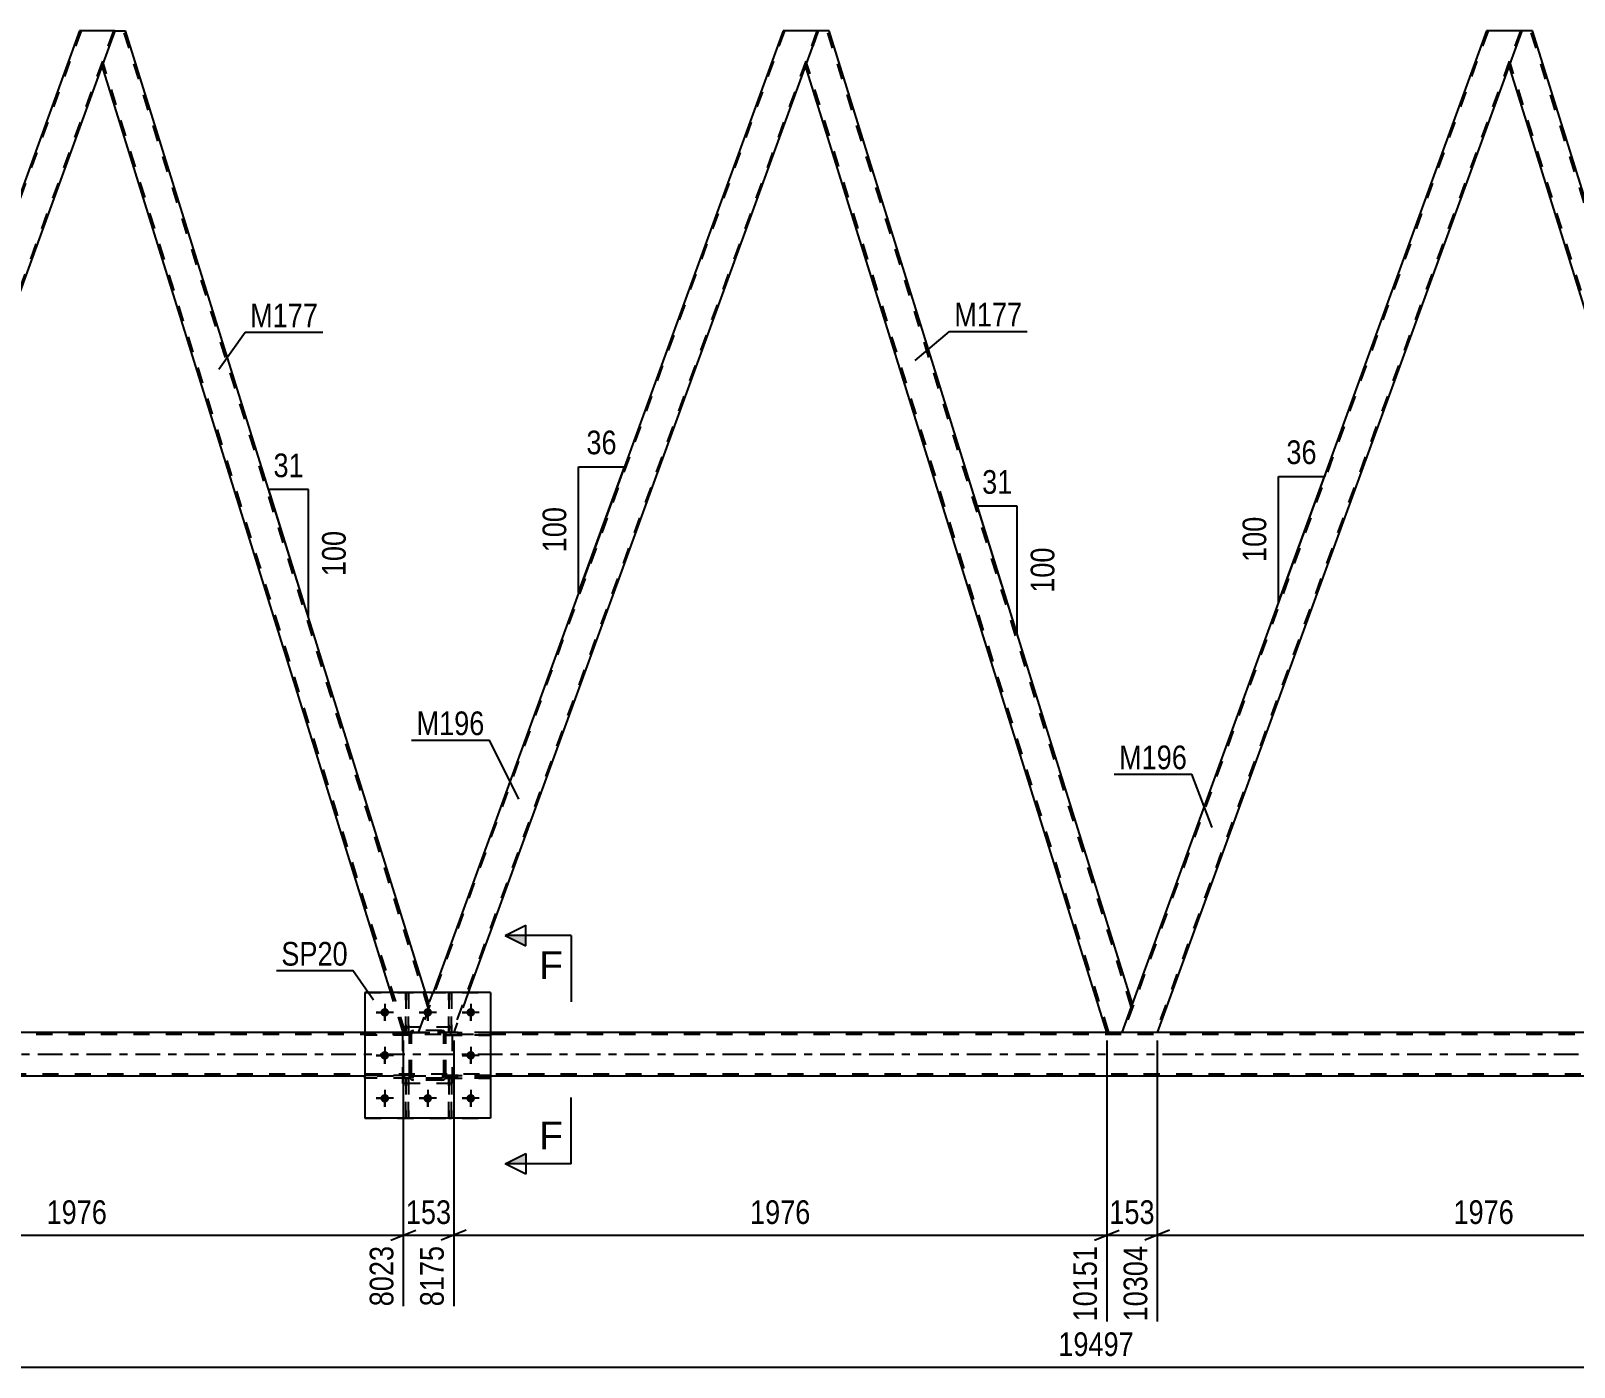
# Model space of a CAD drawing. Header units: millimetres. Extents: x 0 to 841, y 0 to 594.
# Drawn here: x 295.7 to 482.4, y 303.7 to 465.4 of the extents above; entities that cross this region are included whole.
import ezdxf

# ---------------------------------------------------------------- set-up
doc = ezdxf.new("R2010")
doc.units = ezdxf.units.MM
doc.linetypes.add('DXK_LINE_DOT2', pattern=[3.9198, 1.9599, -1.9599])
doc.linetypes.add('DXK_LINE_DOT3', pattern=[5.9187, 2.979, -0.9799, 0.9799, -0.9799])
doc.styles.add('Arial', font='ARIAL.TTF', dxfattribs={"height": 0.2})
doc.styles.add('Arial Narrow', font='ARIALN.TTF', dxfattribs={"height": 0.2})

# ---------------------------------------------------------------- blocks, each defined once
blk = doc.blocks.new('Part-318884897-3825 - 3819')
at = {"color": 7, "linetype": 'DXK_LINE_DOT2'}
for p, q in [((386.88, 465.4), (342.76, 344.18)), ((390.8, 465.4), (346.68, 344.18)), ((390.97, 465.4), (389.44, 461.2)), ((342.59, 344.18), (344.35, 349)), ((348.61, 349), (346.85, 344.18)), ((346.85, 344.18), (342.59, 344.18))]:
    blk.add_line(p, q, dxfattribs=at)
at = {"color": 2, "linetype": 'Continuous'}
for p, q in [((386.71, 465.4), (344.35, 349)), ((390.97, 465.4), (386.71, 465.4)), ((389.44, 461.2), (348.61, 349))]:
    blk.add_line(p, q, dxfattribs=at)
blk = doc.blocks.new('Part-318884897-4147 - 3819')
at = {"color": 7, "linetype": 'DXK_LINE_DOT2'}
for p, q in [((346.71, 344.8), (340.71, 344.8)), ((340.71, 338), (340.71, 344.8)), ((346.71, 338), (346.71, 344.8)), ((346.71, 338), (340.71, 338))]:
    blk.add_line(p, q, dxfattribs=at)
blk = doc.blocks.new('Part-318884897-3830 - 3819')
at = {"color": 2, "linetype": 'Continuous'}
for p, q in [((390.97, 465.4), (389.44, 461.2)), ((392.29, 465.4), (390.97, 465.4)), ((428.99, 347.65), (392.29, 465.4)), ((425.88, 344.18), (389.42, 461.15)), ((428.97, 347.59), (428.82, 347.19)), ((428.97, 347.6), (428.97, 347.59)), ((427.73, 344.18), (428.82, 347.19))]:
    blk.add_line(p, q, dxfattribs=at)
at = {"color": 7, "linetype": 'DXK_LINE_DOT2'}
for p, q in [((428.85, 347.28), (392.04, 465.4)), ((426.13, 344.18), (389.56, 461.52)), ((389.44, 461.2), (389.42, 461.15)), ((428.82, 347.19), (428.91, 347.43)), ((428.99, 347.65), (428.97, 347.6)), ((427.73, 344.18), (425.88, 344.18))]:
    blk.add_line(p, q, dxfattribs=at)
blk = doc.blocks.new('Part-318884897-3904 - 3819')
at = {"color": 7, "linetype": 'DXK_LINE_DOT2'}
for p, q in [((346.71, 344.8), (340.71, 344.8)), ((340.71, 338), (340.71, 344.8)), ((346.71, 338), (346.71, 344.8)), ((346.71, 338), (340.71, 338))]:
    blk.add_line(p, q, dxfattribs=at)
blk = doc.blocks.new('Part-318884897-3905 - 3819')
at = {"color": 7, "linetype": 'DXK_LINE_DOT2'}
for p, q in [((341.51, 343.92), (341.55, 344.11)), ((341.55, 344.11), (341.51, 343.92)), ((341.51, 338.88), (341.51, 343.92)), ((341.75, 343.92), (341.77, 344.02)), ((341.75, 338.88), (341.75, 343.92)), ((341.77, 344.02), (341.82, 344.09)), ((341.81, 344.37), (341.99, 344.4)), ((341.99, 344.4), (341.81, 344.37)), ((341.82, 344.09), (341.9, 344.15)), ((341.9, 344.15), (341.99, 344.16)), ((345.43, 344.4), (341.99, 344.4)), ((341.99, 344.16), (345.43, 344.16)), ((345.43, 344.4), (345.61, 344.37)), ((345.61, 344.37), (345.43, 344.4)), ((345.43, 344.16), (345.52, 344.15)), ((345.52, 344.15), (345.6, 344.09)), ((345.6, 344.09), (345.65, 344.02)), ((345.65, 344.02), (345.67, 343.92)), ((345.67, 338.88), (345.67, 343.92)), ((345.87, 344.11), (345.91, 343.92)), ((345.91, 343.92), (345.87, 344.11)), ((345.91, 338.88), (345.91, 343.92)), ((341.55, 338.7), (341.51, 338.88)), ((341.51, 338.88), (341.55, 338.7)), ((341.77, 338.79), (341.75, 338.88)), ((341.82, 338.71), (341.77, 338.79)), ((341.99, 338.4), (341.81, 338.44)), ((341.81, 338.44), (341.99, 338.4)), ((341.9, 338.66), (341.82, 338.71)), ((341.99, 338.64), (341.9, 338.66)), ((345.43, 338.64), (341.99, 338.64)), ((345.43, 338.4), (341.99, 338.4)), ((345.52, 338.66), (345.43, 338.64)), ((345.61, 338.44), (345.43, 338.4)), ((345.43, 338.4), (345.61, 338.44)), ((345.6, 338.71), (345.52, 338.66)), ((345.65, 338.79), (345.6, 338.71)), ((345.67, 338.88), (345.65, 338.79)), ((345.91, 338.88), (345.87, 338.7)), ((345.87, 338.7), (345.91, 338.88))]:
    blk.add_line(p, q, dxfattribs=at)
at = {"color": 7, "linetype": 'DXK_LINE_DOT3'}
blk.add_line((343.71, 341.4), (343.71, 341.4), dxfattribs=at)
at = {"color": 7, "linetype": 'DXK_LINE_DOT2'}
for centre, start, end in [((341.99, 343.92), 112.5, 157.5), ((341.99, 343.92), 112.5, 157.5), ((345.43, 343.92), 22.5, 67.5), ((345.43, 343.92), 22.5, 67.5), ((341.99, 338.88), 202.5, 247.5), ((341.99, 338.88), 202.5, 247.5), ((345.43, 338.88), 292.5, 337.5), ((345.43, 338.88), 292.5, 337.5)]:
    blk.add_arc(centre, 0.48, start, end, dxfattribs=at)
blk = doc.blocks.new('Part-318884897-3841 - 3819')
at = {"color": 7, "linetype": 'DXK_LINE_DOT2'}
for p, q in [((341.51, 343.92), (341.55, 344.11)), ((341.55, 344.11), (341.51, 343.92)), ((341.51, 338.88), (341.51, 343.92)), ((341.75, 343.92), (341.77, 344.02)), ((341.75, 338.88), (341.75, 343.92)), ((341.77, 344.02), (341.82, 344.09)), ((341.81, 344.37), (341.99, 344.4)), ((341.99, 344.4), (341.81, 344.37)), ((341.82, 344.09), (341.9, 344.15)), ((341.9, 344.15), (341.99, 344.16)), ((345.43, 344.4), (341.99, 344.4)), ((341.99, 344.16), (345.43, 344.16)), ((345.43, 344.4), (345.61, 344.37)), ((345.61, 344.37), (345.43, 344.4)), ((345.43, 344.16), (345.52, 344.15)), ((345.52, 344.15), (345.6, 344.09)), ((345.6, 344.09), (345.65, 344.02)), ((345.65, 344.02), (345.67, 343.92)), ((345.67, 338.88), (345.67, 343.92)), ((345.87, 344.11), (345.91, 343.92)), ((345.91, 343.92), (345.87, 344.11)), ((345.91, 338.88), (345.91, 343.92)), ((341.55, 338.7), (341.51, 338.88)), ((341.51, 338.88), (341.55, 338.7)), ((341.77, 338.79), (341.75, 338.88)), ((341.82, 338.71), (341.77, 338.79)), ((341.99, 338.4), (341.81, 338.44)), ((341.81, 338.44), (341.99, 338.4)), ((341.9, 338.66), (341.82, 338.71)), ((341.99, 338.64), (341.9, 338.66)), ((345.43, 338.64), (341.99, 338.64)), ((345.43, 338.4), (341.99, 338.4)), ((345.52, 338.66), (345.43, 338.64)), ((345.61, 338.44), (345.43, 338.4)), ((345.43, 338.4), (345.61, 338.44)), ((345.6, 338.71), (345.52, 338.66)), ((345.65, 338.79), (345.6, 338.71)), ((345.67, 338.88), (345.65, 338.79)), ((345.91, 338.88), (345.87, 338.7)), ((345.87, 338.7), (345.91, 338.88))]:
    blk.add_line(p, q, dxfattribs=at)
at = {"color": 7, "linetype": 'DXK_LINE_DOT3'}
blk.add_line((343.71, 341.4), (343.71, 341.4), dxfattribs=at)
at = {"color": 7, "linetype": 'DXK_LINE_DOT2'}
for centre, start, end in [((341.99, 343.92), 112.5, 157.5), ((341.99, 343.92), 112.5, 157.5), ((345.43, 343.92), 22.5, 67.5), ((345.43, 343.92), 22.5, 67.5), ((341.99, 338.88), 202.5, 247.5), ((341.99, 338.88), 202.5, 247.5), ((345.43, 338.88), 292.5, 337.5), ((345.43, 338.88), 292.5, 337.5)]:
    blk.add_arc(centre, 0.48, start, end, dxfattribs=at)
blk = doc.blocks.new('Part-318884897-3906 - 3819')
at = {"color": 7, "linetype": 'DXK_LINE_DOT2'}
for p, q in [((336.11, 349), (351.31, 349)), ((336.11, 349), (336.11, 333.8)), ((351.31, 349), (351.31, 333.8)), ((336.11, 333.8), (351.31, 333.8))]:
    blk.add_line(p, q, dxfattribs=at)
blk = doc.blocks.new('Part-318884897-3851 - 3819')
at = {"color": 7, "linetype": 'DXK_LINE_DOT2'}
for p, q in [((341.51, 338.96), (336.11, 338.96)), ((336.11, 338.96), (336.11, 338.64)), ((341.51, 338.64), (336.11, 338.64)), ((340.91, 338.64), (340.91, 338.96)), ((341.51, 338.64), (341.51, 338.96))]:
    blk.add_line(p, q, dxfattribs=at)
blk = doc.blocks.new('Part-318884897-3854 - 3819')
at = {"color": 7, "linetype": 'DXK_LINE_DOT2'}
for p, q in [((341.51, 344.16), (336.11, 344.16)), ((336.11, 344.16), (336.11, 343.84)), ((341.51, 343.84), (336.11, 343.84)), ((340.91, 343.84), (340.91, 344.16)), ((341.51, 343.84), (341.51, 344.16))]:
    blk.add_line(p, q, dxfattribs=at)
blk = doc.blocks.new('Part-318884897-3868 - 3819')
at = {"color": 7, "linetype": 'DXK_LINE_DOT2'}
for p, q in [((341.06, 349), (341.06, 344.16)), ((341.38, 349), (341.06, 349)), ((341.38, 344.16), (341.38, 349)), ((341.06, 344.76), (341.38, 344.76)), ((341.06, 344.16), (341.38, 344.16))]:
    blk.add_line(p, q, dxfattribs=at)
blk = doc.blocks.new('Part-318884897-3871 - 3819')
at = {"color": 7, "linetype": 'DXK_LINE_DOT2'}
for p, q in [((346.26, 349), (346.26, 344.16)), ((346.58, 349), (346.26, 349)), ((346.58, 344.16), (346.58, 349)), ((346.26, 344.76), (346.58, 344.76)), ((346.26, 344.16), (346.58, 344.16))]:
    blk.add_line(p, q, dxfattribs=at)
blk = doc.blocks.new('Part-318884897-3876 - 3819')
at = {"color": 7, "linetype": 'DXK_LINE_DOT2'}
for p, q in [((301.75, 465.4), (257.63, 344.18)), ((305.67, 465.4), (261.55, 344.18)), ((305.84, 465.4), (304.31, 461.2)), ((258.7, 347.6), (257.46, 344.18)), ((261.72, 344.18), (257.46, 344.18))]:
    blk.add_line(p, q, dxfattribs=at)
at = {"color": 2, "linetype": 'Continuous'}
for p, q in [((301.58, 465.4), (258.7, 347.6)), ((305.84, 465.4), (301.58, 465.4)), ((304.31, 461.2), (261.72, 344.18))]:
    blk.add_line(p, q, dxfattribs=at)
blk = doc.blocks.new('Part-318884897-3945 - 3819')
at = {"color": 2, "linetype": 'Continuous'}
for p, q in [((476.1, 465.4), (474.58, 461.2)), ((477.42, 465.4), (476.1, 465.4)), ((514.12, 347.65), (477.42, 465.4)), ((511.02, 344.18), (474.56, 461.15)), ((514.1, 347.59), (513.96, 347.19)), ((514.11, 347.6), (514.1, 347.59)), ((512.86, 344.18), (513.96, 347.19))]:
    blk.add_line(p, q, dxfattribs=at)
at = {"color": 7, "linetype": 'DXK_LINE_DOT2'}
for p, q in [((513.99, 347.28), (477.17, 465.4)), ((511.27, 344.18), (474.69, 461.52)), ((474.58, 461.2), (474.56, 461.15)), ((513.96, 347.19), (514.05, 347.43)), ((514.12, 347.65), (514.11, 347.6)), ((512.86, 344.18), (511.02, 344.18))]:
    blk.add_line(p, q, dxfattribs=at)
blk = doc.blocks.new('Part-318884897-3881 - 3819')
at = {"color": 2, "linetype": 'Continuous'}
for p, q in [((305.84, 465.4), (304.31, 461.2)), ((305.84, 465.4), (307.15, 465.4)), ((343.43, 349), (307.15, 465.4)), ((339.24, 349), (304.29, 461.15))]:
    blk.add_line(p, q, dxfattribs=at)
at = {"color": 7, "linetype": 'DXK_LINE_DOT2'}
for p, q in [((343.72, 347.28), (306.9, 465.4)), ((341, 344.18), (304.42, 461.52)), ((304.31, 461.2), (304.29, 461.15)), ((340.75, 344.18), (339.24, 349)), ((342.59, 344.18), (343.86, 347.65)), ((343.86, 347.65), (343.43, 349)), ((340.75, 344.18), (342.59, 344.18))]:
    blk.add_line(p, q, dxfattribs=at)
blk = doc.blocks.new('Part-318884897-3950 - 3819')
at = {"color": 7, "linetype": 'DXK_LINE_DOT2'}
for p, q in [((472.02, 465.4), (427.9, 344.18)), ((475.93, 465.4), (431.81, 344.18)), ((476.1, 465.4), (474.58, 461.2)), ((428.97, 347.6), (427.73, 344.18)), ((431.98, 344.18), (427.73, 344.18))]:
    blk.add_line(p, q, dxfattribs=at)
at = {"color": 2, "linetype": 'Continuous'}
for p, q in [((471.85, 465.4), (428.97, 347.6)), ((476.1, 465.4), (471.85, 465.4)), ((474.58, 461.2), (431.98, 344.18))]:
    blk.add_line(p, q, dxfattribs=at)
blk = doc.blocks.new('Part-318884897-3912 - 3819')
at = {"color": 7, "linetype": 'DXK_LINE_DOT2'}
for p, q in [((741.22, 343.94), (65.68, 343.94)), ((351.31, 344.18), (336.11, 344.18)), ((741.97, 339.14), (65.68, 339.14)), ((351.31, 338.9), (336.11, 338.9))]:
    blk.add_line(p, q, dxfattribs=at)
at = {"color": 2, "linetype": 'Continuous'}
for p, q in [((336.11, 344.18), (181.04, 344.18)), ((591.51, 344.18), (351.31, 344.18)), ((336.11, 338.9), (181.04, 338.9)), ((591.51, 338.9), (351.31, 338.9))]:
    blk.add_line(p, q, dxfattribs=at)
at = {"color": 7, "linetype": 'DXK_LINE_DOT3'}
blk.add_line((65.68, 341.54), (741.6, 341.54), dxfattribs=at)
blk = doc.blocks.new('Part-318884897-3937 - 3819')
at = {"color": 2, "linetype": 'Continuous'}
for p, q in [((351.31, 349), (336.11, 349)), ((336.11, 349), (336.11, 333.8)), ((351.31, 349), (351.31, 333.8)), ((351.31, 333.8), (336.11, 333.8))]:
    blk.add_line(p, q, dxfattribs=at)
blk = doc.blocks.new('Bolt-318884897-3961 - 3819')
at = {"linetype": 'Continuous'}
for points in [[(339.03, 346.6, -1), (337.99, 346.6, -1)], [(344.23, 346.6, -1), (343.19, 346.6, -1)], [(349.43, 346.6, -1), (348.39, 346.6, -1)], [(339.03, 341.4, -1), (337.99, 341.4, -1)], [(349.43, 341.4, -1), (348.39, 341.4, -1)], [(339.03, 336.2, -1), (337.99, 336.2, -1)], [(344.23, 336.2, -1), (343.19, 336.2, -1)], [(349.43, 336.2, -1), (348.39, 336.2, -1)]]:
    blk.add_hatch(color=1, dxfattribs=at).paths.add_polyline_path(points)
at = {"color": 1, "linetype": 'Continuous'}
for p, q in [((338.51, 347.64), (338.51, 345.56)), ((343.71, 347.64), (343.71, 345.56)), ((348.91, 347.64), (348.91, 345.56)), ((339.55, 346.6), (337.47, 346.6)), ((344.75, 346.6), (342.67, 346.6)), ((349.95, 346.6), (347.87, 346.6)), ((338.51, 342.44), (338.51, 340.36)), ((348.91, 342.44), (348.91, 340.36)), ((339.55, 341.4), (337.47, 341.4)), ((349.95, 341.4), (347.87, 341.4)), ((339.55, 336.2), (337.47, 336.2)), ((338.51, 337.24), (338.51, 335.16)), ((344.75, 336.2), (342.67, 336.2)), ((343.71, 337.24), (343.71, 335.16)), ((349.95, 336.2), (347.87, 336.2)), ((348.91, 337.24), (348.91, 335.16))]:
    blk.add_line(p, q, dxfattribs=at)
blk = doc.blocks.new('Part-318884897-3974 - 3819')
at = {"color": 7, "linetype": 'DXK_LINE_DOT2'}
for p, q in [((346.58, 338.64), (346.26, 338.64)), ((346.26, 338.64), (346.26, 333.8)), ((346.26, 338.04), (346.58, 338.04)), ((346.58, 333.8), (346.58, 338.64)), ((346.26, 333.8), (346.58, 333.8))]:
    blk.add_line(p, q, dxfattribs=at)
blk = doc.blocks.new('Part-318884897-3993 - 3819')
at = {"color": 7, "linetype": 'DXK_LINE_DOT2'}
for p, q in [((341.06, 333.8), (341.06, 338.64)), ((341.06, 338.64), (341.38, 338.64)), ((341.06, 338.04), (341.38, 338.04)), ((341.38, 338.64), (341.38, 333.8)), ((341.38, 333.8), (341.06, 333.8))]:
    blk.add_line(p, q, dxfattribs=at)
blk = doc.blocks.new('Part-318884897-3996 - 3819')
at = {"color": 7, "linetype": 'DXK_LINE_DOT2'}
for p, q in [((346.26, 333.8), (346.26, 338.64)), ((346.26, 338.64), (346.58, 338.64)), ((346.26, 338.04), (346.58, 338.04)), ((346.58, 338.64), (346.58, 333.8)), ((346.58, 333.8), (346.26, 333.8))]:
    blk.add_line(p, q, dxfattribs=at)
blk = doc.blocks.new('Part-318884897-4010 - 3819')
at = {"color": 7, "linetype": 'DXK_LINE_DOT2'}
for p, q in [((341.06, 344.16), (341.06, 349)), ((341.06, 349), (341.38, 349)), ((341.38, 349), (341.38, 344.16)), ((341.06, 344.76), (341.38, 344.76)), ((341.38, 344.16), (341.06, 344.16))]:
    blk.add_line(p, q, dxfattribs=at)
blk = doc.blocks.new('Part-318884897-4015 - 3819')
at = {"color": 7, "linetype": 'DXK_LINE_DOT2'}
for p, q in [((351.31, 338.96), (345.91, 338.96)), ((345.91, 338.96), (345.91, 338.64)), ((345.91, 338.64), (351.31, 338.64)), ((346.51, 338.64), (346.51, 338.96)), ((351.31, 338.64), (351.31, 338.96))]:
    blk.add_line(p, q, dxfattribs=at)
blk = doc.blocks.new('Bolt-318884897-4016 - 3819')
at = {"color": 1, "linetype": 'Continuous'}
for p, q in [((338.51, 347.64), (338.51, 346.95)), ((343.71, 347.64), (343.71, 346.95)), ((348.91, 347.64), (348.91, 346.95)), ((337.47, 346.6), (338.16, 346.6)), ((338.51, 345.56), (338.51, 346.26)), ((339.55, 346.6), (338.86, 346.6)), ((342.67, 346.6), (343.36, 346.6)), ((343.71, 345.56), (343.71, 346.26)), ((344.75, 346.6), (344.06, 346.6)), ((347.87, 346.6), (348.56, 346.6)), ((348.91, 345.56), (348.91, 346.26)), ((349.95, 346.6), (349.26, 346.6)), ((338.51, 342.44), (338.51, 341.75)), ((348.91, 342.44), (348.91, 341.75)), ((337.47, 341.4), (338.16, 341.4)), ((338.51, 340.36), (338.51, 341.06)), ((339.55, 341.4), (338.86, 341.4)), ((347.87, 341.4), (348.56, 341.4)), ((348.91, 340.36), (348.91, 341.06)), ((349.95, 341.4), (349.26, 341.4)), ((337.47, 336.2), (338.16, 336.2)), ((338.51, 337.24), (338.51, 336.55)), ((339.55, 336.2), (338.86, 336.2)), ((342.67, 336.2), (343.36, 336.2)), ((343.71, 337.24), (343.71, 336.55)), ((344.75, 336.2), (344.06, 336.2)), ((347.87, 336.2), (348.56, 336.2)), ((348.91, 337.24), (348.91, 336.55)), ((349.95, 336.2), (349.26, 336.2)), ((338.51, 335.16), (338.51, 335.86)), ((343.71, 335.16), (343.71, 335.86)), ((348.91, 335.16), (348.91, 335.86))]:
    blk.add_line(p, q, dxfattribs=at)
blk = doc.blocks.new('Part-318884897-4019 - 3819')
at = {"color": 7, "linetype": 'DXK_LINE_DOT2'}
for p, q in [((341.51, 344.16), (336.11, 344.16)), ((336.11, 343.84), (336.11, 344.16)), ((341.51, 343.84), (336.11, 343.84)), ((340.91, 343.84), (340.91, 344.16)), ((341.51, 344.16), (341.51, 343.84))]:
    blk.add_line(p, q, dxfattribs=at)
blk = doc.blocks.new('Part-318884897-4022 - 3819')
at = {"color": 7, "linetype": 'DXK_LINE_DOT2'}
for p, q in [((345.91, 338.64), (345.91, 338.96)), ((345.91, 338.96), (351.31, 338.96)), ((351.31, 338.64), (345.91, 338.64)), ((346.51, 338.64), (346.51, 338.96)), ((351.31, 338.96), (351.31, 338.64))]:
    blk.add_line(p, q, dxfattribs=at)
blk = doc.blocks.new('Part-318884897-4032 - 3819')
at = {"color": 7, "linetype": 'DXK_LINE_DOT2'}
for p, q in [((346.26, 344.16), (346.26, 349)), ((346.26, 349), (346.58, 349)), ((346.58, 349), (346.58, 344.16)), ((346.26, 344.76), (346.58, 344.76)), ((346.58, 344.16), (346.26, 344.16))]:
    blk.add_line(p, q, dxfattribs=at)
blk = doc.blocks.new('Part-318884897-4036 - 3819')
at = {"color": 7, "linetype": 'DXK_LINE_DOT2'}
for p, q in [((341.51, 338.96), (336.11, 338.96)), ((336.11, 338.64), (336.11, 338.96)), ((341.51, 338.64), (336.11, 338.64)), ((340.91, 338.64), (340.91, 338.96)), ((341.51, 338.96), (341.51, 338.64))]:
    blk.add_line(p, q, dxfattribs=at)
blk = doc.blocks.new('Part-318884897-4071 - 3819')
at = {"color": 7, "linetype": 'DXK_LINE_DOT2'}
for p, q in [((341.38, 338.64), (341.06, 338.64)), ((341.06, 338.64), (341.06, 333.8)), ((341.06, 338.04), (341.38, 338.04)), ((341.38, 333.8), (341.38, 338.64)), ((341.06, 333.8), (341.38, 333.8))]:
    blk.add_line(p, q, dxfattribs=at)
blk = doc.blocks.new('Part-318884897-4074 - 3819')
at = {"color": 7, "linetype": 'DXK_LINE_DOT2'}
for p, q in [((345.91, 343.84), (345.91, 344.16)), ((345.91, 344.16), (351.31, 344.16)), ((351.31, 343.84), (345.91, 343.84)), ((346.51, 343.84), (346.51, 344.16)), ((351.31, 344.16), (351.31, 343.84))]:
    blk.add_line(p, q, dxfattribs=at)
blk = doc.blocks.new('Part-318884897-4172 - 3819')
at = {"color": 7, "linetype": 'DXK_LINE_DOT2'}
for p, q in [((351.31, 344.16), (345.91, 344.16)), ((345.91, 344.16), (345.91, 343.84)), ((345.91, 343.84), (351.31, 343.84)), ((346.51, 343.84), (346.51, 344.16)), ((351.31, 343.84), (351.31, 344.16))]:
    blk.add_line(p, q, dxfattribs=at)
blk = doc.blocks.new('StraightDimension-318884897-4833 - 3819')
at = {"color": 7, "linetype": 'Continuous'}
for p, q in [((340.75, 343.18), (340.75, 311.03)), ((346.85, 343.18), (346.85, 311.03)), ((339.25, 319.04), (342.25, 320.24)), ((340.75, 319.64), (346.85, 319.64)), ((348.35, 320.24), (345.35, 319.04))]:
    blk.add_line(p, q, dxfattribs=at)
at = {"color": 0}
blk.add_wipeout([(347.14, 320.39), (347.14, 324.59), (340.46, 324.59), (340.46, 320.39)], dxfattribs=at)
at = {"color": 0, "linetype": 'Continuous'}
blk.add_wipeout([(346.25, 318.94), (342.05, 318.94), (342.05, 310.43), (346.25, 310.43)], dxfattribs=at)
at = {"color": 3, "style": 'Arial Narrow'}
blk.add_text('153', height=2.863, dxfattribs=at).set_placement((341.06, 320.99))
at = {"color": 3, "linetype": 'Continuous', "style": 'Arial Narrow'}
blk.add_text('8175', height=2.863, rotation=90.0002, dxfattribs=at).set_placement((345.65, 311.03))
blk = doc.blocks.new('StraightDimension-318884897-4795 - 3819')
at = {"color": 7, "linetype": 'Continuous'}
for p, q in [((425.88, 343.18), (425.88, 309.2)), ((431.98, 343.18), (431.98, 309.2)), ((424.38, 319.04), (427.38, 320.24)), ((425.88, 319.64), (431.98, 319.64)), ((433.48, 320.24), (430.48, 319.04))]:
    blk.add_line(p, q, dxfattribs=at)
at = {"color": 0}
blk.add_wipeout([(432.28, 320.39), (432.28, 324.59), (425.59, 324.59), (425.59, 320.39)], dxfattribs=at)
at = {"color": 0, "linetype": 'Continuous'}
blk.add_wipeout([(431.38, 318.94), (427.18, 318.94), (427.18, 308.6), (431.38, 308.6)], dxfattribs=at)
at = {"color": 3, "style": 'Arial Narrow'}
blk.add_text('153', height=2.863, dxfattribs=at).set_placement((426.19, 320.99))
at = {"color": 3, "linetype": 'Continuous', "style": 'Arial Narrow'}
blk.add_text('10304', height=2.863, rotation=90.0002, dxfattribs=at).set_placement((430.78, 309.2))
blk = doc.blocks.new('AngleDimension-318884897-5312 - 3819')
at = {"color": 7, "linetype": 'Continuous'}
for p, q in [((446.68, 411.47), (452.22, 411.47)), ((446.68, 396.25), (452.22, 411.47)), ((446.68, 396.25), (446.68, 411.47)), ((452.45, 412.1), (452.22, 411.47))]:
    blk.add_line(p, q, dxfattribs=at)
at = {"color": 0}
for points in [[(451.88, 412.37), (451.88, 416.57), (447.02, 416.57), (447.02, 412.37)], [(445.78, 407.2), (441.58, 407.2), (441.58, 400.52), (445.78, 400.52)]]:
    blk.add_wipeout(points, dxfattribs=at)
at = {"color": 3, "style": 'Arial Narrow'}
blk.add_text('36', height=2.863, dxfattribs=at).set_placement((447.62, 412.97))
blk.add_text('100', height=2.863, rotation=90.0002, dxfattribs=at).set_placement((445.18, 401.12))
blk = doc.blocks.new('StraightDimension-318884897-4852 - 3819')
at = {"color": 7, "linetype": 'Continuous'}
for p, q in [((261.72, 343.18), (261.72, 311.03)), ((340.75, 343.18), (340.75, 311.03)), ((263.22, 320.24), (260.22, 319.04)), ((261.72, 319.64), (340.75, 319.64)), ((339.25, 319.04), (342.25, 320.24))]:
    blk.add_line(p, q, dxfattribs=at)
at = {"color": 0}
blk.add_wipeout([(305.49, 320.39), (305.49, 324.59), (296.98, 324.59), (296.98, 320.39)], dxfattribs=at)
at = {"color": 0, "linetype": 'Continuous'}
blk.add_wipeout([(340.15, 318.94), (335.95, 318.94), (335.95, 310.43), (340.15, 310.43)], dxfattribs=at)
at = {"color": 3, "style": 'Arial Narrow'}
blk.add_text('1976', height=2.863, dxfattribs=at).set_placement((297.58, 320.99))
at = {"color": 3, "linetype": 'Continuous', "style": 'Arial Narrow'}
blk.add_text('8023', height=2.863, rotation=90.0002, dxfattribs=at).set_placement((339.55, 311.03))
blk = doc.blocks.new('AngleDimension-318884897-5301 - 3819')
at = {"color": 7, "linetype": 'Continuous'}
for p, q in [((361.97, 412.65), (367.51, 412.65)), ((361.97, 397.43), (367.51, 412.65)), ((361.97, 397.43), (361.97, 412.65)), ((364.7, 404.92), (367.51, 412.65))]:
    blk.add_line(p, q, dxfattribs=at)
at = {"color": 0}
for points in [[(367.17, 413.55), (367.17, 417.75), (362.31, 417.75), (362.31, 413.55)], [(361.07, 408.38), (356.87, 408.38), (356.87, 401.69), (361.07, 401.69)]]:
    blk.add_wipeout(points, dxfattribs=at)
at = {"color": 3, "style": 'Arial Narrow'}
blk.add_text('36', height=2.863, dxfattribs=at).set_placement((362.91, 414.15))
blk.add_text('100', height=2.863, rotation=90.0002, dxfattribs=at).set_placement((360.47, 402.29))
blk = doc.blocks.new('AngleDimension-318884897-4289 - 3819')
at = {"color": 7, "linetype": 'Continuous'}
for p, q in [((413.16, 398.43), (410.22, 407.87)), ((415.04, 407.87), (410.22, 407.87)), ((415.04, 392.4), (410.22, 407.87)), ((415.04, 392.4), (415.04, 407.87))]:
    blk.add_line(p, q, dxfattribs=at)
at = {"color": 0}
for points in [[(415.06, 408.77), (415.06, 412.97), (410.2, 412.97), (410.2, 408.77)], [(420.14, 403.47), (415.94, 403.47), (415.94, 396.79), (420.14, 396.79)]]:
    blk.add_wipeout(points, dxfattribs=at)
at = {"color": 3, "style": 'Arial Narrow'}
blk.add_text('31', height=2.863, dxfattribs=at).set_placement((410.8, 409.37))
blk.add_text('100', height=2.863, rotation=90.0002, dxfattribs=at).set_placement((419.54, 397.39))
blk = doc.blocks.new('AngleDimension-318884897-4303 - 3819')
at = {"color": 7, "linetype": 'Continuous'}
for p, q in [((327.88, 398.91), (324.46, 409.88)), ((329.28, 409.88), (324.46, 409.88)), ((329.28, 394.41), (324.46, 409.88)), ((329.28, 394.41), (329.28, 409.88))]:
    blk.add_line(p, q, dxfattribs=at)
at = {"color": 0}
for points in [[(329.3, 410.78), (329.3, 414.98), (324.44, 414.98), (324.44, 410.78)], [(334.38, 405.49), (330.18, 405.49), (330.18, 398.8), (334.38, 398.8)]]:
    blk.add_wipeout(points, dxfattribs=at)
at = {"color": 3, "style": 'Arial Narrow'}
blk.add_text('31', height=2.863, dxfattribs=at).set_placement((325.04, 411.38))
blk.add_text('100', height=2.863, rotation=90.0002, dxfattribs=at).set_placement((333.78, 399.4))
blk = doc.blocks.new('StraightDimension-318884897-4647 - 3819')
at = {"color": 7, "linetype": 'Continuous'}
blk.add_line((54.82, 303.66), (794.37, 303.66), dxfattribs=at)
at = {"color": 0}
blk.add_wipeout([(429.76, 304.41), (429.76, 308.61), (419.42, 308.61), (419.42, 304.41)], dxfattribs=at)
at = {"color": 3, "style": 'Arial Narrow'}
blk.add_text('19497', height=2.863, dxfattribs=at).set_placement((420.02, 305.01))
blk = doc.blocks.new('StraightDimension-318884897-4776 - 3819')
at = {"color": 7, "linetype": 'Continuous'}
for p, q in [((431.98, 343.18), (431.98, 309.2)), ((511.02, 343.18), (511.02, 309.2)), ((433.48, 320.24), (430.48, 319.04)), ((431.98, 319.64), (511.02, 319.64)), ((509.52, 319.04), (512.52, 320.24))]:
    blk.add_line(p, q, dxfattribs=at)
at = {"color": 0}
blk.add_wipeout([(475.76, 320.39), (475.76, 324.59), (467.24, 324.59), (467.24, 320.39)], dxfattribs=at)
at = {"color": 0, "linetype": 'Continuous'}
blk.add_wipeout([(510.42, 318.94), (506.22, 318.94), (506.22, 308.6), (510.42, 308.6)], dxfattribs=at)
at = {"color": 3, "style": 'Arial Narrow'}
blk.add_text('1976', height=2.863, dxfattribs=at).set_placement((467.84, 320.99))
at = {"color": 3, "linetype": 'Continuous', "style": 'Arial Narrow'}
blk.add_text('12280', height=2.863, rotation=90.0002, dxfattribs=at).set_placement((509.82, 309.2))
blk = doc.blocks.new('StraightDimension-318884897-4814 - 3819')
at = {"color": 7, "linetype": 'Continuous'}
for p, q in [((346.85, 343.18), (346.85, 311.03)), ((425.88, 343.18), (425.88, 309.2)), ((348.35, 320.24), (345.35, 319.04)), ((346.85, 319.64), (425.88, 319.64)), ((424.38, 319.04), (427.38, 320.24))]:
    blk.add_line(p, q, dxfattribs=at)
at = {"color": 0}
blk.add_wipeout([(390.62, 320.39), (390.62, 324.59), (382.11, 324.59), (382.11, 320.39)], dxfattribs=at)
at = {"color": 0, "linetype": 'Continuous'}
blk.add_wipeout([(425.28, 318.94), (421.08, 318.94), (421.08, 308.6), (425.28, 308.6)], dxfattribs=at)
at = {"color": 3, "style": 'Arial Narrow'}
blk.add_text('1976', height=2.863, dxfattribs=at).set_placement((382.71, 320.99))
at = {"color": 3, "linetype": 'Continuous', "style": 'Arial Narrow'}
blk.add_text('10151', height=2.863, rotation=90.0002, dxfattribs=at).set_placement((424.68, 309.2))
blk = doc.blocks.new('Mark-318884897-3821 - 3819')
at = {"color": 0}
blk.add_wipeout([(350.57, 380.16), (350.57, 383.16), (342.35, 383.16), (342.35, 380.16)], dxfattribs=at)
blk.add_wipeout([(350.57, 380.16), (350.57, 383.16), (342.35, 383.16), (342.35, 380.16)], dxfattribs=at)
at = {"color": 30, "linetype": 'Continuous'}
for p in [(341.75, 379.56), (354.75, 372.4)]:
    blk.add_line(p, (351.17, 379.56), dxfattribs=at)
at = {"color": 3, "style": 'Arial Narrow'}
blk.add_text('M196', height=2.863, dxfattribs=at).set_placement((342.35, 380.16))
blk = doc.blocks.new('Mark-318884897-3946 - 3819')
at = {"color": 0}
blk.add_wipeout([(435.59, 376.03), (435.59, 379.03), (427.37, 379.03), (427.37, 376.03)], dxfattribs=at)
blk.add_wipeout([(435.59, 376.03), (435.59, 379.03), (427.37, 379.03), (427.37, 376.03)], dxfattribs=at)
at = {"color": 30, "linetype": 'Continuous'}
for p in [(426.77, 375.43), (438.65, 368.99)]:
    blk.add_line(p, (436.19, 375.43), dxfattribs=at)
at = {"color": 3, "style": 'Arial Narrow'}
blk.add_text('M196', height=2.863, dxfattribs=at).set_placement((427.37, 376.03))
blk = doc.blocks.new('Mark-318884897-3826 - 3819')
at = {"color": 0}
blk.add_wipeout([(415.65, 429.62), (415.65, 432.62), (407.43, 432.62), (407.43, 429.62)], dxfattribs=at)
blk.add_wipeout([(415.65, 429.62), (415.65, 432.62), (407.43, 432.62), (407.43, 429.62)], dxfattribs=at)
at = {"color": 30, "linetype": 'Continuous'}
for p, q in [((402.7, 425.52), (406.83, 429.02)), ((406.83, 429.02), (416.25, 429.02))]:
    blk.add_line(p, q, dxfattribs=at)
at = {"color": 3, "style": 'Arial Narrow'}
blk.add_text('M177', height=2.863, dxfattribs=at).set_placement((407.43, 429.62))
blk = doc.blocks.new('Mark-318884897-3877 - 3819')
at = {"color": 0}
blk.add_wipeout([(330.43, 429.52), (330.43, 432.52), (322.21, 432.52), (322.21, 429.52)], dxfattribs=at)
blk.add_wipeout([(330.43, 429.52), (330.43, 432.52), (322.21, 432.52), (322.21, 429.52)], dxfattribs=at)
at = {"color": 30, "linetype": 'Continuous'}
for p, q in [((318.43, 424.47), (321.61, 428.92)), ((321.61, 428.92), (331.03, 428.92))]:
    blk.add_line(p, q, dxfattribs=at)
at = {"color": 3, "style": 'Arial Narrow'}
blk.add_text('M177', height=2.863, dxfattribs=at).set_placement((322.21, 429.52))
blk = doc.blocks.new('Mark-318884897-3933 - 3819')
at = {"color": 0}
blk.add_wipeout([(334.03, 352.26), (334.03, 355.26), (325.99, 355.26), (325.99, 352.26)], dxfattribs=at)
blk.add_wipeout([(334.03, 352.26), (334.03, 355.26), (325.99, 355.26), (325.99, 352.26)], dxfattribs=at)
at = {"color": 30, "linetype": 'Continuous'}
for p in [(325.39, 351.66), (337.16, 348.08)]:
    blk.add_line(p, (334.63, 351.66), dxfattribs=at)
at = {"color": 3, "style": 'Arial Narrow'}
blk.add_text('SP20', height=2.863, dxfattribs=at).set_placement((325.99, 352.26))
blk = doc.blocks.new('SectionMark-318884897-5424 - 3819')
at = {"linetype": 'Continuous'}
for points in [[(355.56, 355.89), (355.56, 354.64), (353.06, 355.89)], [(355.56, 329.53), (355.56, 328.28), (353.06, 328.28)]]:
    blk.add_hatch(color=6, dxfattribs=at).paths.add_polyline_path(points)
at = {"color": 6, "linetype": 'Continuous'}
for p, q in [((353.06, 355.89), (355.56, 357.14)), ((355.56, 354.64), (355.56, 357.14)), ((361.06, 355.89), (353.06, 355.89)), ((353.06, 355.89), (355.56, 354.64)), ((361.06, 355.89), (361.06, 347.89)), ((361.06, 328.28), (361.06, 336.28)), ((353.06, 328.28), (355.56, 329.53)), ((355.56, 329.53), (355.56, 327.03)), ((361.06, 328.28), (353.06, 328.28)), ((355.56, 327.03), (353.06, 328.28))]:
    blk.add_line(p, q, dxfattribs=at)
at = {"color": 0, "linetype": 'Continuous'}
for points in [[(360.06, 350.64), (360.06, 354.14), (357.21, 354.14), (357.21, 350.64)], [(360.06, 330.03), (360.06, 333.53), (357.21, 333.53), (357.21, 330.03)]]:
    blk.add_wipeout(points, dxfattribs=at)
at = {"color": 3, "linetype": 'Continuous', "style": 'Arial'}
for p in [(357.21, 350.64), (357.21, 330.03)]:
    blk.add_text('F', height=3.34, dxfattribs=at).set_placement(p)

msp = doc.modelspace()

# ---------------------------------------------------------------- block references
for name in ['Part-318884897-3876 - 3819', 'Part-318884897-3881 - 3819', 'Part-318884897-3825 - 3819', 'Part-318884897-3830 - 3819', 'Part-318884897-3950 - 3819', 'Part-318884897-3945 - 3819', 'Part-318884897-3906 - 3819', 'Part-318884897-3937 - 3819', 'Bolt-318884897-3961 - 3819', 'Bolt-318884897-4016 - 3819', 'Part-318884897-3868 - 3819', 'Part-318884897-4010 - 3819', 'Part-318884897-3871 - 3819', 'Part-318884897-4032 - 3819', 'Part-318884897-3912 - 3819', 'Part-318884897-3854 - 3819', 'Part-318884897-4019 - 3819', 'Part-318884897-4147 - 3819', 'Part-318884897-3904 - 3819', 'Part-318884897-3905 - 3819', 'Part-318884897-3841 - 3819', 'Part-318884897-4074 - 3819', 'Part-318884897-4172 - 3819', 'Part-318884897-3851 - 3819', 'Part-318884897-4036 - 3819', 'Part-318884897-3993 - 3819', 'Part-318884897-4071 - 3819', 'Part-318884897-4015 - 3819', 'Part-318884897-4022 - 3819', 'Part-318884897-3974 - 3819', 'Part-318884897-3996 - 3819']:
    msp.add_blockref(name, (0, 0))

# ---------------------------------------------------------------- next in the draw order: block references
for name in ['AngleDimension-318884897-5301 - 3819', 'AngleDimension-318884897-5312 - 3819', 'AngleDimension-318884897-4303 - 3819', 'AngleDimension-318884897-4289 - 3819', 'StraightDimension-318884897-4833 - 3819', 'StraightDimension-318884897-4795 - 3819']:
    msp.add_blockref(name, (0, 0))

# ---------------------------------------------------------------- next in the draw order: block references
msp.add_blockref('StraightDimension-318884897-4852 - 3819', (0, 0))

# ---------------------------------------------------------------- next in the draw order: block references
msp.add_blockref('StraightDimension-318884897-4647 - 3819', (0, 0))

# ---------------------------------------------------------------- next in the draw order: block references
for name in ['Mark-318884897-3877 - 3819', 'Mark-318884897-3826 - 3819', 'Mark-318884897-3821 - 3819', 'Mark-318884897-3946 - 3819', 'Mark-318884897-3933 - 3819', 'StraightDimension-318884897-4814 - 3819', 'StraightDimension-318884897-4776 - 3819']:
    msp.add_blockref(name, (0, 0))

# ---------------------------------------------------------------- next in the draw order: block references
msp.add_blockref('SectionMark-318884897-5424 - 3819', (0, 0))

doc.saveas('drawing.dxf')
